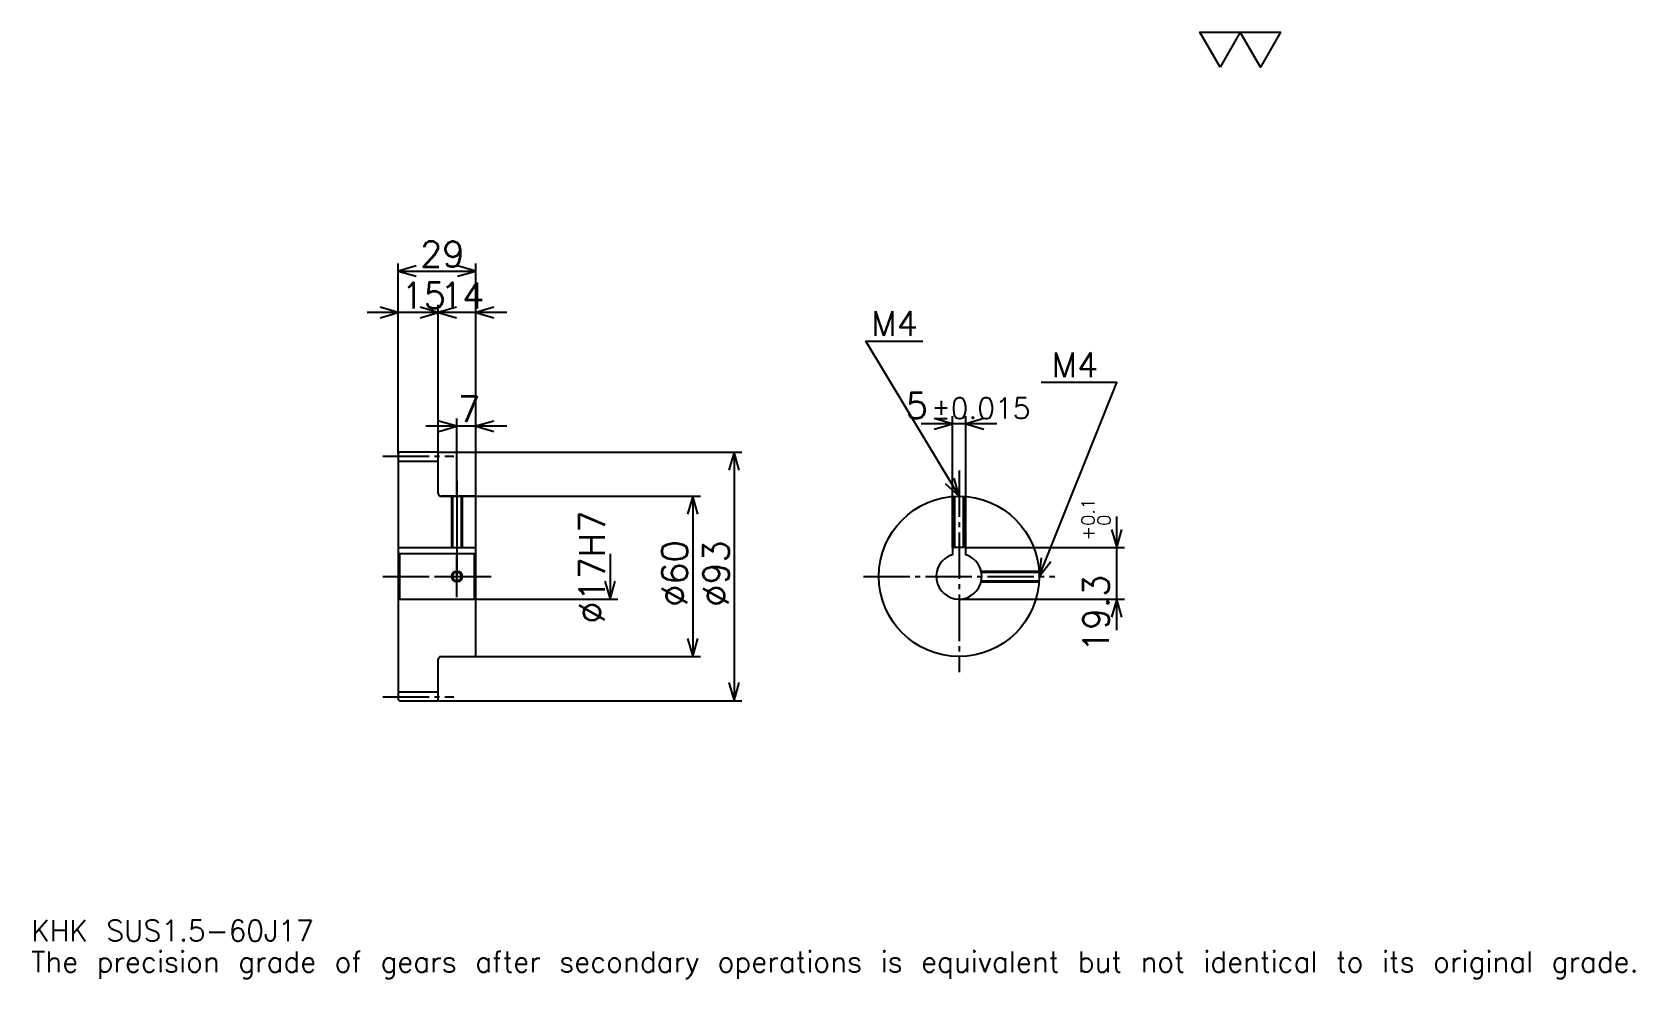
# Model space of a CAD drawing. Extents: x 20 to 620, y 7 to 361.
import ezdxf

# ---------------------------------------------------------------- set-up
doc = ezdxf.new("R2010")
doc.units = 0
doc.linetypes.add('DASHDOT', pattern=[23.217392, 17.413043, -1.934783, 1.934783, -1.934783])
doc.layers.get('0').update_dxf_attribs({"linetype": 'CONTINUOUS'})
doc.layers.add('DASHDOT', color=6, linetype='DASHDOT')
doc.styles.add('KANJI', font='TXT', dxfattribs={"bigfont": 'BIGFONT'})

msp = doc.modelspace()

# ---------------------------------------------------------------- linework, layer by layer
at = {"color": 5}
for p, q in [((156.717407, 204.184784), (156.717407, 274.804352)), ((156.717407, 271.902161), (185.717407, 271.902161)), ((185.717407, 204.184784), (185.717407, 274.804352)), ((171.717407, 204.184784), (171.717407, 259.326111)), ((183.326111, 256.42392), (145.108704, 256.42392)), ((197.326111, 256.42392), (160.108719, 256.42392)), ((178.717407, 204.184784), (178.717407, 216.760864)), ((364.130432, 168.484787), (364.130432, 217.67392)), ((369.130432, 168.484787), (369.130432, 217.67392)), ((197.326111, 213.858704), (167.108704, 213.858704)), ((380.739136, 214.771744), (352.521759, 214.771744)), ((156.717407, 203.684784), (156.717407, 204.184784)), ((171.217407, 204.184784), (185.717407, 204.184784)), ((171.717407, 203.684784), (171.717407, 204.184784)), ((178.717407, 187.684784), (178.717407, 204.184784)), ((178.717407, 187.684784), (178.717407, 204.184784)), ((185.717407, 204.184784), (285.358704, 204.184784)), ((185.717407, 187.184784), (185.717407, 204.184784)), ((282.456543, 204.184784), (282.456543, 111.184784)), ((172.717407, 187.684784), (185.717407, 187.684784)), ((185.717407, 187.684784), (269.880463, 187.684784)), ((266.978271, 187.684784), (266.978271, 127.684784)), ((425.652191, 137.576096), (425.652191, 180.093475)), ((369.130432, 168.484787), (428.554352, 168.484787)), ((236.021759, 166.184784), (236.021759, 149.184784)), ((185.717407, 149.184784), (238.923935, 149.184784)), ((366.630432, 149.184784), (428.554352, 149.184784)), ((172.717407, 127.684784), (185.717407, 127.684784)), ((185.717407, 127.684784), (269.880463, 127.684784)), ((171.217407, 111.184784), (185.717407, 111.184784)), ((185.717407, 111.184784), (285.358704, 111.184784))]:
    msp.add_line(p, q, dxfattribs=at)
at = {"color": 4}
for p, q in [((156.717407, 200.809784), (171.717407, 200.809784)), ((156.717407, 168.484787), (185.717407, 168.484787)), ((157.217407, 166.184784), (157.217407, 149.184784)), ((185.217407, 166.184784), (185.717407, 166.684784)), ((185.217407, 149.184784), (185.717407, 148.684784)), ((156.717407, 114.559784), (171.717407, 114.559784))]:
    msp.add_line(p, q, dxfattribs=at)
at = {"color": 7}
msp.add_lwpolyline([(464.347839, 348.260864), (456.802185, 361.339996), (486.984802, 361.339996), (479.439148, 348.260864), (471.893494, 361.339996), (464.347839, 348.260864)], dxfattribs=at)
at = {"color": 5}
for points in [[(163.489151, 273.836975), (156.717407, 271.902161), (163.489151, 269.967407)], [(178.945663, 269.967407), (185.717407, 271.902161), (178.945663, 273.836975)], [(149.945663, 254.489136), (156.717407, 256.42392), (149.945663, 258.358704)], [(164.945663, 254.489136), (171.717407, 256.42392), (164.945663, 258.358704)], [(178.489151, 258.358704), (171.717407, 256.42392), (178.489151, 254.489136)], [(192.489151, 258.358704), (185.717407, 256.42392), (192.489151, 254.489136)], [(366.630432, 187.684784), (331.804382, 245.728271), (353.086975, 245.728271)], [(396.630432, 157.684784), (425.652191, 230.25), (397.404358, 230.25)], [(357.358704, 212.83696), (364.130432, 214.771744), (357.358704, 216.706528)], [(375.902191, 216.706528), (369.130432, 214.771744), (375.902191, 212.83696)], [(171.945663, 211.92392), (178.717407, 213.858704), (171.945663, 215.793488)], [(192.489151, 215.793488), (185.717407, 213.858704), (192.489151, 211.92392)], [(284.391327, 197.41304), (282.456543, 204.184784), (280.521759, 197.41304)], [(361.487366, 192.496063), (366.630432, 187.684784), (364.805481, 194.486938)], [(268.913055, 180.91304), (266.978271, 187.684784), (265.043488, 180.91304)], [(423.717407, 175.256531), (425.652191, 168.484787), (427.586975, 175.256531)], [(397.348633, 164.690781), (396.630432, 157.684784), (400.941528, 163.253845)], [(234.086975, 155.956528), (236.021759, 149.184784), (237.956543, 155.956528)], [(427.586975, 142.41304), (425.652191, 149.184784), (423.717407, 142.41304)], [(265.043488, 134.456528), (266.978271, 127.684784), (268.913055, 134.456528)], [(280.521759, 117.956528), (282.456543, 111.184784), (284.391327, 117.956528)]]:
    msp.add_lwpolyline(points, dxfattribs=at)
at = {"color": 4}
for points in [[(171.717407, 188.684784), (171.717407, 203.684784), (171.217407, 204.184784), (157.217407, 204.184784), (156.717407, 203.684784), (156.717407, 148.684784)], [(172.717407, 127.684784), (185.217407, 127.684784), (185.717407, 128.184784), (185.717407, 187.184784), (185.217407, 187.684784), (172.717407, 187.684784)], [(176.717407, 187.684784), (176.717407, 168.484787)], [(177.097412, 187.684784), (177.097412, 168.484787)], [(180.337402, 187.684784), (180.337402, 168.484787)], [(180.717407, 187.684784), (180.717407, 168.484787)], [(364.630432, 168.484787), (364.630432, 187.618042)], [(365.010437, 168.484787), (365.010437, 187.641006)], [(368.250427, 168.484787), (368.250427, 187.641006)], [(368.630432, 168.484787), (368.630432, 187.618042)], [(369.130432, 165.808823), (369.130432, 168.484787), (364.130432, 168.484787), (364.130432, 165.808823)], [(156.717407, 148.684784), (157.217407, 149.184784), (185.217407, 149.184784), (185.217407, 166.184784), (157.217407, 166.184784), (156.717407, 166.684784)], [(374.891785, 159.684784), (396.563721, 159.684784)], [(374.97464, 159.304779), (396.58667, 159.304779)], [(374.97464, 156.064789), (396.58667, 156.064789)], [(374.891785, 155.684784), (396.563721, 155.684784)], [(156.717407, 148.684784), (156.717407, 111.684784), (157.217407, 111.184784), (171.217407, 111.184784), (171.717407, 111.684784), (171.717407, 126.684784)]]:
    msp.add_lwpolyline(points, dxfattribs=at)
for centre, radius in [((366.630432, 157.684784), 30), ((178.717407, 157.684784), 1.62)]:
    msp.add_circle(centre, radius, dxfattribs=at)
at = {"color": 7}
msp.add_circle((178.717407, 157.684784), 2, dxfattribs=at)
at = {"color": 4}
for centre, radius, start, end in [((172.717407, 188.684784), 1, 180, 270), ((366.630432, 157.684784), 8.5, 107.104634835, 72.895365165), ((172.717407, 126.684784), 1, 90, 180)]:
    msp.add_arc(centre, radius, start, end, dxfattribs=at)
at = {"layer": 'DASHDOT', "color": 7}
for p, q in [((150.913055, 202.684784), (177.521759, 202.684784)), ((366.630432, 197.358704), (366.630432, 121.880432)), ((178.717407, 187.684784), (178.717407, 157.684784)), ((150.913055, 157.684784), (191.521759, 157.684784)), ((330.826111, 157.684784), (402.434814, 157.684784)), ((150.913055, 112.684784), (177.521759, 112.684784))]:
    msp.add_line(p, q, dxfattribs=at)
for points in [[(178.717407, 193.489136), (178.717407, 162.680435)], [(178.717407, 149.880432), (178.717407, 165.489136)], [(170.913055, 157.684784), (186.521759, 157.684784)]]:
    msp.add_lwpolyline(points, dxfattribs=at)

# ---------------------------------------------------------------- texts
at = {"color": 7, "style": 'KANJI'}
for s, height, p in [('29', 9.673913, (164.929367, 273.450012)), ('15', 9.673913, (157.929367, 257.971741)), ('14', 9.673913, (172.429367, 257.971741)), ('M4', 9.286957, (333.739136, 247.663055)), ('M4', 9.286957, (401.273926, 232.184784)), ('7', 9.673913, (179.07338, 215.406525)), ('5', 9.673913, (346.66156, 216.706528)), ('%%p0.015', 7.73913, (356.237549, 216.706528)), ('KHK SUS1.5-60J17', 7.73913, (19.347826, 21.282608)), ('The precision grade of gears after secondary operations is equivalent but not identical to its original grade.', 7.73913, (19.347826, 9.673913))]:
    msp.add_text(s, height=height, dxfattribs=at).set_placement(p)
for s, height, p in [('%%c17H7', 9.673913, (234.086975, 140.029892)), ('0.1', 4.836957, (417.332642, 176.610901)), ('0', 4.836957, (423.330444, 176.610901)), ('+', 4.836957, (417.332642, 171.193512)), ('%%c60', 9.673913, (265.043488, 146.317932)), ('%%c93', 9.673913, (280.521759, 146.317932)), ('19.3', 9.673913, (422.750031, 129.320984))]:
    msp.add_text(s, height=height, rotation=90, dxfattribs=at).set_placement(p)

doc.saveas('drawing.dxf')
